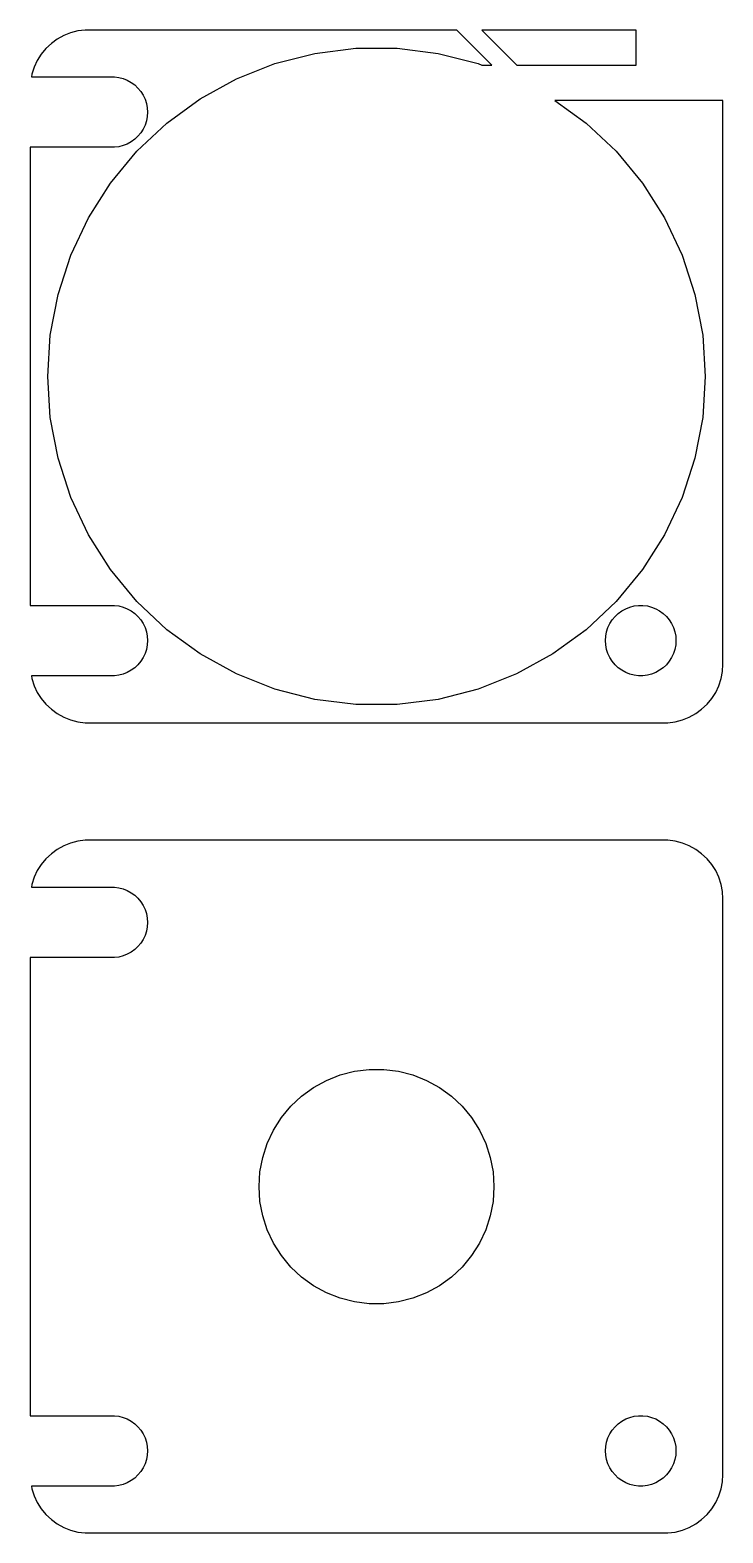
# Model space of a CAD drawing. Header units: metres. Extents: x -30 to 30, y 109 to 236.
import ezdxf

# ---------------------------------------------------------------- set-up
doc = ezdxf.new("R2010")
doc.units = ezdxf.units.M

msp = doc.modelspace()

# ---------------------------------------------------------------- linework, layer by layer
for p, q in [((-27.1791, 235.722), (-27.6871, 235.353)), ((-26.6289, 236.024), (-27.1791, 235.722)), ((-26.0451, 236.255), (-26.6289, 236.024)), ((-25.4369, 236.411), (-26.0451, 236.255)), ((-24.8139, 236.49), (-25.4369, 236.411)), ((6.84319, 236.49), (-24.8139, 236.49)), ((9.83333, 233.5), (6.84319, 236.49)), ((22.125, 236.49), (8.96451, 236.49)), ((8.96451, 236.49), (11.9547, 233.5)), ((22.125, 233.5), (22.125, 236.49)), ((-28.5451, 234.439), (-28.8815, 233.909)), ((-28.1448, 234.923), (-28.5451, 234.439)), ((-27.6871, 235.353), (-28.1448, 234.923)), ((-8.65247, 233.63), (-5.24667, 234.504)), ((-5.24667, 234.504), (-1.75813, 234.945)), ((-1.75813, 234.945), (1.75813, 234.945)), ((1.75813, 234.945), (5.24667, 234.504)), ((5.24667, 234.504), (8.65247, 233.63)), ((-29.1489, 233.341), (-29.3429, 232.743)), ((-28.8815, 233.909), (-29.1489, 233.341)), ((-11.9218, 232.335), (-8.65247, 233.63)), ((8.65247, 233.63), (8.97975, 233.5)), ((8.97975, 233.5), (9.83333, 233.5)), ((11.9547, 233.5), (22.125, 233.5)), ((-29.3429, 232.743), (-29.3905, 232.494)), ((-29.3905, 232.494), (-22.3116, 232.494)), ((-22.3116, 232.494), (-21.9379, 232.447)), ((-21.9379, 232.447), (-21.5729, 232.353)), ((-21.5729, 232.353), (-21.2227, 232.214)), ((-21.2227, 232.214), (-20.8925, 232.033)), ((-20.8925, 232.033), (-20.5877, 231.812)), ((-20.5877, 231.812), (-20.3131, 231.554)), ((-15.0031, 230.641), (-11.9218, 232.335)), ((-20.3131, 231.554), (-20.0729, 231.263)), ((-20.0729, 231.263), (-19.8711, 230.945)), ((-19.8711, 230.945), (-19.7107, 230.604)), ((-19.7107, 230.604), (-19.5942, 230.246)), ((-17.8479, 228.574), (-15.0031, 230.641)), ((29.5, 230.5), (15.1975, 230.5)), ((15.1975, 230.5), (17.8479, 228.574)), ((29.5, 182.5), (29.5, 230.5)), ((-19.5942, 230.246), (-19.5237, 229.876)), ((-19.5237, 229.124), (-19.5942, 228.754)), ((-19.5237, 229.876), (-19.5, 229.5)), ((-19.5, 229.5), (-19.5237, 229.124)), ((-20.4111, 226.167), (-17.8479, 228.574)), ((-19.8711, 228.055), (-20.0729, 227.737)), ((-19.7107, 228.396), (-19.8711, 228.055)), ((-19.5942, 228.754), (-19.7107, 228.396)), ((17.8479, 228.574), (20.4111, 226.167)), ((-21.9379, 226.553), (-22.3116, 226.506)), ((-21.5729, 226.647), (-21.9379, 226.553)), ((-21.2227, 226.786), (-21.5729, 226.647)), ((-20.8925, 226.967), (-21.2227, 226.786)), ((-20.5877, 227.188), (-20.8925, 226.967)), ((-20.3131, 227.446), (-20.5877, 227.188)), ((-20.0729, 227.737), (-20.3131, 227.446)), ((-22.3116, 226.506), (-29.5, 226.506)), ((-29.5, 226.506), (-29.5, 187.494)), ((-22.6525, 223.458), (-20.4111, 226.167)), ((20.4111, 226.167), (22.6525, 223.458)), ((-24.5366, 220.489), (-22.6525, 223.458)), ((22.6525, 223.458), (24.5366, 220.489)), ((-26.0337, 217.307), (-24.5366, 220.489)), ((24.5366, 220.489), (26.0337, 217.307)), ((-27.1203, 213.963), (-26.0337, 217.307)), ((26.0337, 217.307), (27.1203, 213.963)), ((-27.7792, 210.509), (-27.1203, 213.963)), ((27.1203, 213.963), (27.7792, 210.509)), ((-28, 207), (-27.7792, 210.509)), ((27.7792, 210.509), (28, 207)), ((-27.7792, 203.491), (-28, 207)), ((28, 207), (27.7792, 203.491)), ((-27.1203, 200.037), (-27.7792, 203.491)), ((27.7792, 203.491), (27.1203, 200.037)), ((-26.0337, 196.693), (-27.1203, 200.037)), ((27.1203, 200.037), (26.0337, 196.693)), ((-24.5366, 193.511), (-26.0337, 196.693)), ((26.0337, 196.693), (24.5366, 193.511)), ((-22.6525, 190.542), (-24.5366, 193.511)), ((24.5366, 193.511), (22.6525, 190.542)), ((-20.4111, 187.833), (-22.6525, 190.542)), ((22.6525, 190.542), (20.4111, 187.833)), ((-29.5, 187.494), (-22.3116, 187.494)), ((-22.3116, 187.494), (-21.9379, 187.447)), ((-21.9379, 187.447), (-21.5729, 187.353)), ((-21.5729, 187.353), (-21.2227, 187.214)), ((-21.2227, 187.214), (-20.8925, 187.033)), ((-20.8925, 187.033), (-20.5877, 186.812)), ((-17.8479, 185.426), (-20.4111, 187.833)), ((20.4111, 187.833), (17.8479, 185.426)), ((20.5877, 186.812), (20.8925, 187.033)), ((20.8925, 187.033), (21.2227, 187.214)), ((21.2227, 187.214), (21.5729, 187.353)), ((21.5729, 187.353), (21.9379, 187.447)), ((21.9379, 187.447), (22.3116, 187.494)), ((22.3116, 187.494), (22.6884, 187.494)), ((22.6884, 187.494), (23.0621, 187.447)), ((23.0621, 187.447), (23.427, 187.353)), ((23.427, 187.353), (23.7773, 187.214)), ((23.7773, 187.214), (24.1075, 187.033)), ((24.1075, 187.033), (24.4123, 186.812)), ((-20.5877, 186.812), (-20.3131, 186.554)), ((-20.3131, 186.554), (-20.0729, 186.263)), ((-20.0729, 186.263), (-19.8711, 185.945)), ((-19.8711, 185.945), (-19.7107, 185.604)), ((-19.7107, 185.604), (-19.5942, 185.246)), ((19.5942, 185.246), (19.7107, 185.604)), ((19.7107, 185.604), (19.8711, 185.945)), ((19.8711, 185.945), (20.0729, 186.263)), ((20.0729, 186.263), (20.3131, 186.554)), ((20.3131, 186.554), (20.5877, 186.812)), ((24.4123, 186.812), (24.6869, 186.554)), ((24.6869, 186.554), (24.927, 186.263)), ((24.927, 186.263), (25.1289, 185.945)), ((25.1289, 185.945), (25.2893, 185.604)), ((25.2893, 185.604), (25.4057, 185.246)), ((-19.5942, 185.246), (-19.5237, 184.876)), ((-19.5237, 184.876), (-19.5, 184.5)), ((-19.5, 184.5), (-19.5237, 184.124)), ((-15.0031, 183.359), (-17.8479, 185.426)), ((17.8479, 185.426), (15.0031, 183.359)), ((19.5, 184.5), (19.5237, 184.876)), ((19.5237, 184.124), (19.5, 184.5)), ((19.5237, 184.876), (19.5942, 185.246)), ((25.4057, 185.246), (25.4763, 184.876)), ((25.4763, 184.876), (25.5, 184.5)), ((25.5, 184.5), (25.4763, 184.124)), ((-19.8711, 183.055), (-20.0729, 182.737)), ((-19.7107, 183.396), (-19.8711, 183.055)), ((-19.5942, 183.754), (-19.7107, 183.396)), ((-19.5237, 184.124), (-19.5942, 183.754)), ((-11.9218, 181.665), (-15.0031, 183.359)), ((15.0031, 183.359), (11.9218, 181.665)), ((19.5942, 183.754), (19.5237, 184.124)), ((19.7107, 183.396), (19.5942, 183.754)), ((19.8711, 183.055), (19.7107, 183.396)), ((20.0729, 182.737), (19.8711, 183.055)), ((25.1289, 183.055), (24.927, 182.737)), ((25.2893, 183.396), (25.1289, 183.055)), ((25.4057, 183.754), (25.2893, 183.396)), ((25.4763, 184.124), (25.4057, 183.754)), ((-21.2227, 181.786), (-21.5729, 181.647)), ((-20.8925, 181.967), (-21.2227, 181.786)), ((-20.5877, 182.188), (-20.8925, 181.967)), ((-20.3131, 182.446), (-20.5877, 182.188)), ((-20.0729, 182.737), (-20.3131, 182.446)), ((20.3131, 182.446), (20.0729, 182.737)), ((20.5877, 182.188), (20.3131, 182.446)), ((20.8925, 181.967), (20.5877, 182.188)), ((21.2227, 181.786), (20.8925, 181.967)), ((21.5729, 181.647), (21.2227, 181.786)), ((23.7773, 181.786), (23.427, 181.647)), ((24.1075, 181.967), (23.7773, 181.786)), ((24.4123, 182.188), (24.1075, 181.967)), ((24.6869, 182.446), (24.4123, 182.188)), ((24.927, 182.737), (24.6869, 182.446)), ((29.3429, 181.257), (29.4606, 181.873)), ((29.4606, 181.873), (29.5, 182.5)), ((-22.3116, 181.506), (-29.3905, 181.506)), ((-29.3905, 181.506), (-29.3429, 181.257)), ((-29.3429, 181.257), (-29.1489, 180.659)), ((-29.1489, 180.659), (-28.8815, 180.091)), ((-21.9379, 181.553), (-22.3116, 181.506)), ((-21.5729, 181.647), (-21.9379, 181.553)), ((-8.65247, 180.37), (-11.9218, 181.665)), ((11.9218, 181.665), (8.65247, 180.37)), ((21.9379, 181.553), (21.5729, 181.647)), ((22.3116, 181.506), (21.9379, 181.553)), ((22.6884, 181.506), (22.3116, 181.506)), ((23.0621, 181.553), (22.6884, 181.506)), ((23.427, 181.647), (23.0621, 181.553)), ((28.8815, 180.091), (29.1489, 180.659)), ((29.1489, 180.659), (29.3429, 181.257)), ((-28.8815, 180.091), (-28.5451, 179.561)), ((-28.5451, 179.561), (-28.1448, 179.077)), ((-5.24667, 179.496), (-8.65247, 180.37)), ((-1.75813, 179.055), (-5.24667, 179.496)), ((5.24667, 179.496), (1.75813, 179.055)), ((8.65247, 180.37), (5.24667, 179.496)), ((28.1448, 179.077), (28.5451, 179.561)), ((28.5451, 179.561), (28.8815, 180.091)), ((-28.1448, 179.077), (-27.6871, 178.647)), ((-27.6871, 178.647), (-27.1791, 178.278)), ((-27.1791, 178.278), (-26.6289, 177.976)), ((-26.6289, 177.976), (-26.0451, 177.745)), ((1.75813, 179.055), (-1.75813, 179.055)), ((26.0451, 177.745), (26.6289, 177.976)), ((26.6289, 177.976), (27.1791, 178.278)), ((27.1791, 178.278), (27.6871, 178.647)), ((27.6871, 178.647), (28.1448, 179.077)), ((-26.0451, 177.745), (-25.4369, 177.589)), ((-25.4369, 177.589), (-24.8139, 177.51)), ((-24.8139, 177.51), (24.8139, 177.51)), ((24.8139, 177.51), (25.4369, 177.589)), ((25.4369, 177.589), (26.0451, 177.745)), ((-27.1791, 166.722), (-27.6871, 166.353)), ((-26.6289, 167.024), (-27.1791, 166.722)), ((-26.0451, 167.255), (-26.6289, 167.024)), ((-25.4369, 167.411), (-26.0451, 167.255)), ((-24.8139, 167.49), (-25.4369, 167.411)), ((24.8139, 167.49), (-24.8139, 167.49)), ((25.4369, 167.411), (24.8139, 167.49)), ((26.0451, 167.255), (25.4369, 167.411)), ((26.6289, 167.024), (26.0451, 167.255)), ((27.1791, 166.722), (26.6289, 167.024)), ((27.6871, 166.353), (27.1791, 166.722)), ((-28.5451, 165.439), (-28.8815, 164.909)), ((-28.1448, 165.923), (-28.5451, 165.439)), ((-27.6871, 166.353), (-28.1448, 165.923)), ((28.1448, 165.923), (27.6871, 166.353)), ((28.5451, 165.439), (28.1448, 165.923)), ((28.8815, 164.909), (28.5451, 165.439)), ((-29.1489, 164.341), (-29.3429, 163.743)), ((-28.8815, 164.909), (-29.1489, 164.341)), ((29.1489, 164.341), (28.8815, 164.909)), ((29.3429, 163.743), (29.1489, 164.341)), ((-29.3429, 163.743), (-29.3905, 163.494)), ((-29.3905, 163.494), (-22.3116, 163.494)), ((-22.3116, 163.494), (-21.9379, 163.447)), ((-21.9379, 163.447), (-21.5729, 163.353)), ((-21.5729, 163.353), (-21.2227, 163.214)), ((-21.2227, 163.214), (-20.8925, 163.033)), ((-20.8925, 163.033), (-20.5877, 162.812)), ((-20.5877, 162.812), (-20.3131, 162.554)), ((-20.3131, 162.554), (-20.0729, 162.263)), ((29.4606, 163.127), (29.3429, 163.743)), ((29.5, 162.5), (29.4606, 163.127)), ((-20.0729, 162.263), (-19.8711, 161.945)), ((-19.8711, 161.945), (-19.7107, 161.604)), ((-19.7107, 161.604), (-19.5942, 161.246)), ((29.5, 113.5), (29.5, 162.5)), ((-19.5942, 161.246), (-19.5237, 160.876)), ((-19.5237, 160.124), (-19.5942, 159.754)), ((-19.5237, 160.876), (-19.5, 160.5)), ((-19.5, 160.5), (-19.5237, 160.124)), ((-20.0729, 158.737), (-20.3131, 158.446)), ((-19.8711, 159.055), (-20.0729, 158.737)), ((-19.7107, 159.396), (-19.8711, 159.055)), ((-19.5942, 159.754), (-19.7107, 159.396)), ((-22.3116, 157.506), (-29.5, 157.506)), ((-29.5, 157.506), (-29.5, 118.494)), ((-21.9379, 157.553), (-22.3116, 157.506)), ((-21.5729, 157.647), (-21.9379, 157.553)), ((-21.2227, 157.786), (-21.5729, 157.647)), ((-20.8925, 157.967), (-21.2227, 157.786)), ((-20.5877, 158.188), (-20.8925, 157.967)), ((-20.3131, 158.446), (-20.5877, 158.188)), ((-4.25778, 147.048), (-3.09016, 147.511)), ((-3.09016, 147.511), (-1.87381, 147.823)), ((-1.87381, 147.823), (-0.6279, 147.98)), ((-0.6279, 147.98), (0.6279, 147.98)), ((0.6279, 147.98), (1.87381, 147.823)), ((1.87381, 147.823), (3.09016, 147.511)), ((3.09016, 147.511), (4.25778, 147.048)), ((-6.37424, 145.705), (-5.35826, 146.443)), ((-5.35826, 146.443), (-4.25778, 147.048)), ((4.25778, 147.048), (5.35826, 146.443)), ((5.35826, 146.443), (6.37424, 145.705)), ((-8.09016, 143.878), (-7.28967, 144.845)), ((-7.28967, 144.845), (-6.37424, 145.705)), ((6.37424, 145.705), (7.28967, 144.845)), ((7.28967, 144.845), (8.09016, 143.878)), ((-8.76306, 142.818), (-8.09016, 143.878)), ((8.09016, 143.878), (8.76306, 142.818)), ((-9.29776, 141.681), (-8.76306, 142.818)), ((8.76306, 142.818), (9.29776, 141.681)), ((-9.68582, 140.487), (-9.29776, 141.681)), ((9.29776, 141.681), (9.68582, 140.487)), ((-9.92114, 139.253), (-9.68582, 140.487)), ((9.68582, 140.487), (9.92114, 139.253)), ((-10, 138), (-9.92114, 139.253)), ((9.92114, 139.253), (10, 138)), ((-9.92114, 136.747), (-10, 138)), ((10, 138), (9.92114, 136.747)), ((-9.68582, 135.513), (-9.92114, 136.747)), ((9.92114, 136.747), (9.68582, 135.513)), ((-9.29776, 134.319), (-9.68582, 135.513)), ((9.68582, 135.513), (9.29776, 134.319)), ((-8.76306, 133.182), (-9.29776, 134.319)), ((-8.09016, 132.122), (-8.76306, 133.182)), ((8.76306, 133.182), (8.09016, 132.122)), ((9.29776, 134.319), (8.76306, 133.182)), ((-7.28967, 131.155), (-8.09016, 132.122)), ((8.09016, 132.122), (7.28967, 131.155)), ((-6.37424, 130.295), (-7.28967, 131.155)), ((7.28967, 131.155), (6.37424, 130.295)), ((-5.35826, 129.557), (-6.37424, 130.295)), ((-4.25778, 128.952), (-5.35826, 129.557)), ((5.35826, 129.557), (4.25778, 128.952)), ((6.37424, 130.295), (5.35826, 129.557)), ((-3.09016, 128.489), (-4.25778, 128.952)), ((-1.87381, 128.177), (-3.09016, 128.489)), ((-0.6279, 128.02), (-1.87381, 128.177)), ((0.6279, 128.02), (-0.6279, 128.02)), ((1.87381, 128.177), (0.6279, 128.02)), ((3.09016, 128.489), (1.87381, 128.177)), ((4.25778, 128.952), (3.09016, 128.489)), ((-29.5, 118.494), (-22.3116, 118.494)), ((-22.3116, 118.494), (-21.9379, 118.447)), ((-21.9379, 118.447), (-21.5729, 118.353)), ((-21.5729, 118.353), (-21.2227, 118.214)), ((-21.2227, 118.214), (-20.8925, 118.033)), ((-20.8925, 118.033), (-20.5877, 117.812)), ((-20.5877, 117.812), (-20.3131, 117.554)), ((20.3131, 117.554), (20.5877, 117.812)), ((20.5877, 117.812), (20.8925, 118.033)), ((20.8925, 118.033), (21.2227, 118.214)), ((21.2227, 118.214), (21.5729, 118.353)), ((21.5729, 118.353), (21.9379, 118.447)), ((21.9379, 118.447), (22.3116, 118.494)), ((22.3116, 118.494), (22.6884, 118.494)), ((22.6884, 118.494), (23.0621, 118.447)), ((23.0621, 118.447), (23.427, 118.353)), ((23.427, 118.353), (23.7773, 118.214)), ((23.7773, 118.214), (24.1075, 118.033)), ((24.1075, 118.033), (24.4123, 117.812)), ((24.4123, 117.812), (24.6869, 117.554)), ((-20.3131, 117.554), (-20.0729, 117.263)), ((-20.0729, 117.263), (-19.8711, 116.945)), ((-19.8711, 116.945), (-19.7107, 116.604)), ((-19.7107, 116.604), (-19.5942, 116.246)), ((19.5942, 116.246), (19.7107, 116.604)), ((19.7107, 116.604), (19.8711, 116.945)), ((19.8711, 116.945), (20.0729, 117.263)), ((20.0729, 117.263), (20.3131, 117.554)), ((24.6869, 117.554), (24.927, 117.263)), ((24.927, 117.263), (25.1289, 116.945)), ((25.1289, 116.945), (25.2893, 116.604)), ((25.2893, 116.604), (25.4057, 116.246)), ((-19.5942, 116.246), (-19.5237, 115.876)), ((-19.5237, 115.876), (-19.5, 115.5)), ((-19.5, 115.5), (-19.5237, 115.124)), ((19.5, 115.5), (19.5237, 115.876)), ((19.5237, 115.124), (19.5, 115.5)), ((19.5237, 115.876), (19.5942, 116.246)), ((25.4057, 116.246), (25.4763, 115.876)), ((25.4763, 115.876), (25.5, 115.5)), ((25.5, 115.5), (25.4763, 115.124)), ((-19.8711, 114.055), (-20.0729, 113.737)), ((-19.7107, 114.396), (-19.8711, 114.055)), ((-19.5942, 114.754), (-19.7107, 114.396)), ((-19.5237, 115.124), (-19.5942, 114.754)), ((19.5942, 114.754), (19.5237, 115.124)), ((19.7107, 114.396), (19.5942, 114.754)), ((19.8711, 114.055), (19.7107, 114.396)), ((20.0729, 113.737), (19.8711, 114.055)), ((25.1289, 114.055), (24.927, 113.737)), ((25.2893, 114.396), (25.1289, 114.055)), ((25.4057, 114.754), (25.2893, 114.396)), ((25.4763, 115.124), (25.4057, 114.754)), ((-21.5729, 112.647), (-21.9379, 112.553)), ((-21.2227, 112.786), (-21.5729, 112.647)), ((-20.8925, 112.967), (-21.2227, 112.786)), ((-20.5877, 113.188), (-20.8925, 112.967)), ((-20.3131, 113.446), (-20.5877, 113.188)), ((-20.0729, 113.737), (-20.3131, 113.446)), ((20.3131, 113.446), (20.0729, 113.737)), ((20.5877, 113.188), (20.3131, 113.446)), ((20.8925, 112.967), (20.5877, 113.188)), ((21.2227, 112.786), (20.8925, 112.967)), ((21.5729, 112.647), (21.2227, 112.786)), ((21.9379, 112.553), (21.5729, 112.647)), ((23.427, 112.647), (23.0621, 112.553)), ((23.7773, 112.786), (23.427, 112.647)), ((24.1075, 112.967), (23.7773, 112.786)), ((24.4123, 113.188), (24.1075, 112.967)), ((24.6869, 113.446), (24.4123, 113.188)), ((24.927, 113.737), (24.6869, 113.446)), ((29.3429, 112.257), (29.4606, 112.873)), ((29.4606, 112.873), (29.5, 113.5)), ((-22.3116, 112.506), (-29.3905, 112.506)), ((-29.3905, 112.506), (-29.3429, 112.257)), ((-29.3429, 112.257), (-29.1489, 111.659)), ((-29.1489, 111.659), (-28.8815, 111.091)), ((-21.9379, 112.553), (-22.3116, 112.506)), ((22.3116, 112.506), (21.9379, 112.553)), ((22.6884, 112.506), (22.3116, 112.506)), ((23.0621, 112.553), (22.6884, 112.506)), ((28.8815, 111.091), (29.1489, 111.659)), ((29.1489, 111.659), (29.3429, 112.257)), ((-28.8815, 111.091), (-28.5451, 110.561)), ((-28.5451, 110.561), (-28.1448, 110.077)), ((-28.1448, 110.077), (-27.6871, 109.647)), ((27.6871, 109.647), (28.1448, 110.077)), ((28.1448, 110.077), (28.5451, 110.561)), ((28.5451, 110.561), (28.8815, 111.091)), ((-27.6871, 109.647), (-27.1791, 109.278)), ((-27.1791, 109.278), (-26.6289, 108.976)), ((-26.6289, 108.976), (-26.0451, 108.745)), ((26.0451, 108.745), (26.6289, 108.976)), ((26.6289, 108.976), (27.1791, 109.278)), ((27.1791, 109.278), (27.6871, 109.647)), ((-26.0451, 108.745), (-25.4369, 108.589)), ((-25.4369, 108.589), (-24.8139, 108.51)), ((-24.8139, 108.51), (24.8139, 108.51)), ((24.8139, 108.51), (25.4369, 108.589)), ((25.4369, 108.589), (26.0451, 108.745))]:
    msp.add_line(p, q)

doc.saveas('drawing.dxf')
